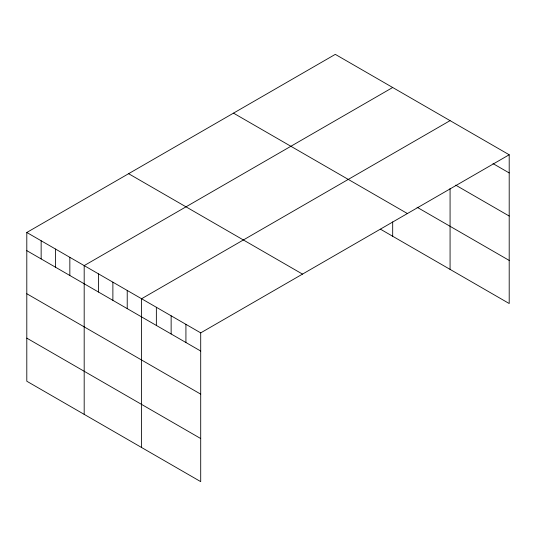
<?xml version="1.0" encoding="UTF-8"?>
<svg xmlns="http://www.w3.org/2000/svg" width="536" height="536" viewBox="0 0 536 536"><rect width="100%" height="100%" fill="white"/><g stroke="black" fill="none" stroke-linecap="round" stroke-linejoin="round"><path stroke-width="0.8" d="M26.8 232.477L200.705 332.876L200.705 481.636L26.8 381.23L26.8 232.477L335.295 54.364L509.2 154.77L509.2 303.523L380.486 229.214M392.687 87.502L84.186 265.608L84.186 414.362M450.073 120.634L141.578 298.74L141.578 447.5M200.705 332.876L509.2 154.77M493.013 163.594L509.2 172.94M455.707 185.148L509.2 216.035M417.075 207.244L509.2 260.429M233.495 113.143L407.394 213.542M128.607 173.698L302.505 274.104M26.8 250.647L200.705 351.047M26.8 293.741L200.705 394.141M26.8 338.136L200.705 438.542M450.073 188.471L450.073 269.387M392.687 221.891L392.687 236.255M185.925 324.34L185.925 342.511M171.138 315.811L171.138 333.982M156.358 307.275L156.358 325.446M127.226 290.458L127.226 308.629M112.882 282.177L112.882 300.348M98.537 273.889L98.537 292.06M69.841 257.327L69.841 275.497M55.496 249.039L55.496 267.209M41.145 240.758L41.145 258.928"/></g></svg>
